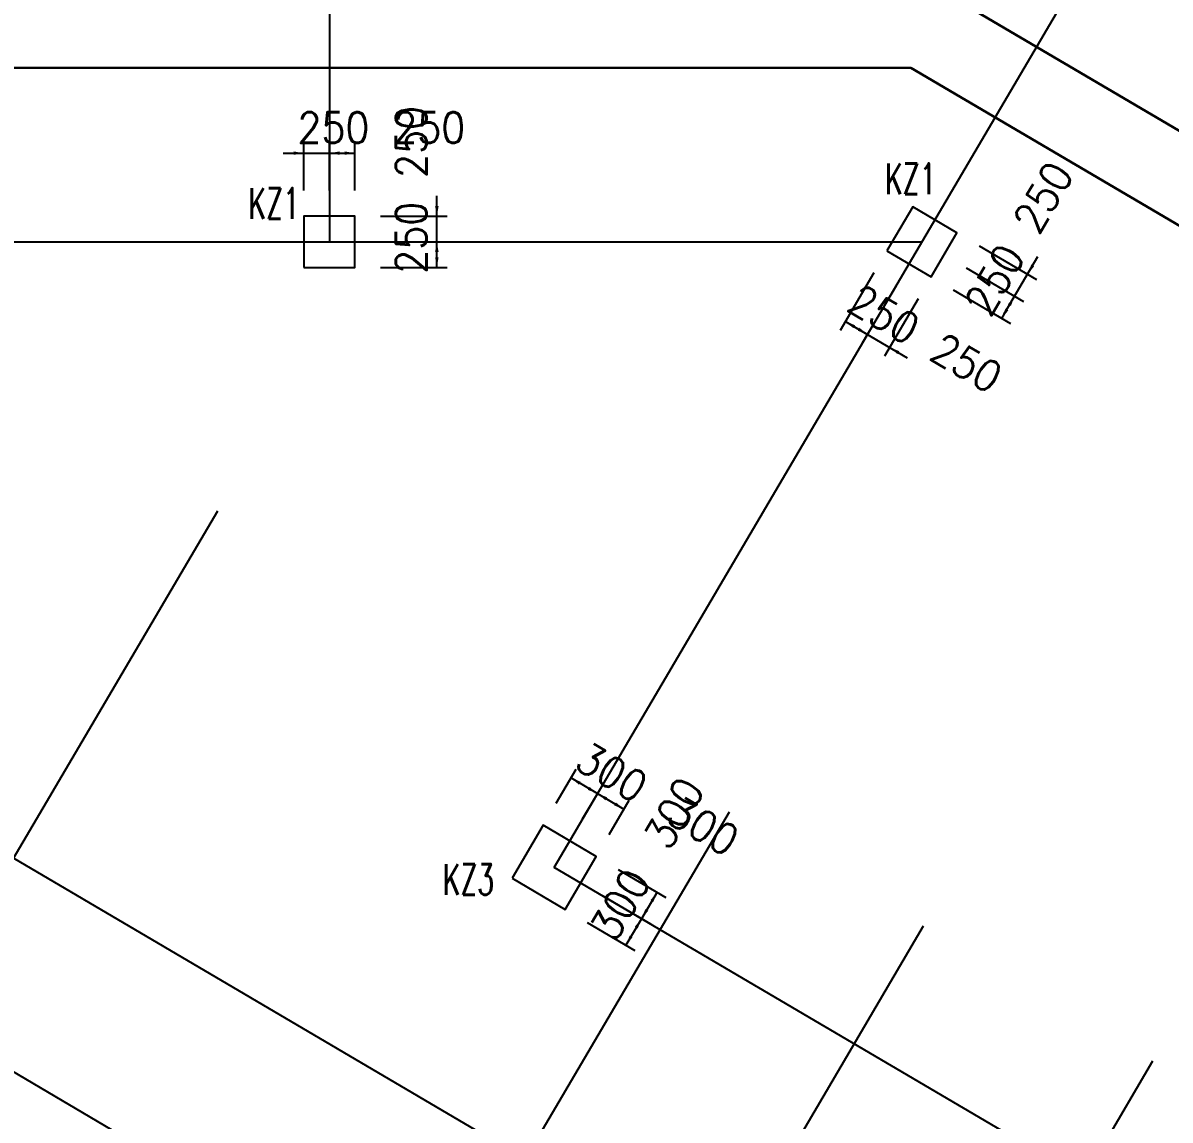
# Model space of a CAD drawing. Extents: x 387171 to 699106, y 11966 to 245688.
# Drawn here: x 595864 to 607071, y 136107 to 146827 of the extents above; entities that cross this region are included whole.
import ezdxf

# ---------------------------------------------------------------- set-up
doc = ezdxf.new("R2010")
doc.units = 0
doc.header["$LTSCALE"] = 100
doc.header["$MEASUREMENT"] = 0
for name, color, linetype in [('COLU', 7, 'Continuous'), ('DIM', 3, 'Continuous'), ('DOTE', 253, 'Continuous'), ('h后浇带', 51, 'Continuous'), ('NUM', 7, 'Continuous')]:
    doc.layers.add(name, color=color, linetype=linetype)
doc.styles.get("Standard").update_dxf_attribs({"font": 'standard'})
doc.dimstyles.get("Standard").update_dxf_attribs({"dimtxt": 300, "dimasz": 100, "dimexe": 100, "dimexo": 250, "dimgap": 100, "dimtad": 0, "dimtoh": 1, "dimdec": 0, "dimdsep": 46, "dimcen": 0.09, "dimclrt": 7, "dimadec": 0, "dimazin": 0, "dimtfac": 1, "dimtdec": 4, "dimtofl": 0, "dimtmove": 0, "dimatfit": 3, "dimfxl": 1, "dimtolj": 1, "dimtzin": 0, "dimarcsym": 0})

# ---------------------------------------------------------------- blocks, each defined once
blk = doc.blocks.new('*D3498')
at = {"layer": 'DIM', "color": 0, "linetype": 'ByBlock', "lineweight": -2}
for p, q in [((604178, 144384), (603849, 143823)), ((604394, 144257), (604064, 143697)), ((603900, 143910), (604115, 143783))]:
    blk.add_line(p, q, dxfattribs=at)
for points in [[(603900, 143910), (603994, 143873), (603977, 143844)], [(604115, 143783), (604020, 143819), (604037, 143848)]]:
    blk.add_solid(points, dxfattribs=at)
at = {"layer": 'DIM', "color": 7, "linetype": 'Continuous', "lineweight": -2, "insert": (604276, 143978), "char_height": 300, "width": 566.67, "attachment_point": 5, "rotation": 329.5454}
blk.add_mtext('250', dxfattribs=at)
blk = doc.blocks.new('*D3098')
at = {"layer": 'DIM', "color": 0, "linetype": 'ByBlock', "lineweight": -2}
for p, q in [((604394, 144257), (604064, 143697)), ((604609, 144130), (604280, 143570)), ((603943, 143884), (604503, 143555))]:
    blk.add_line(p, q, dxfattribs=at)
for points in [[(604115, 143783), (604020, 143819), (604037, 143848)], [(604331, 143656), (604425, 143620), (604408, 143591)]]:
    blk.add_solid(points, dxfattribs=at)
at = {"layer": 'DIM', "color": 7, "linetype": 'Continuous', "lineweight": -2, "insert": (605083, 143503), "char_height": 300, "width": 566.67, "attachment_point": 5, "rotation": 329.5454}
blk.add_mtext('250', dxfattribs=at)
blk = doc.blocks.new('*D4030')
at = {"layer": 'DIM', "color": 0, "linetype": 'ByBlock', "lineweight": -2}
for p, q in [((605078, 144435), (605639, 144105)), ((604952, 144219), (605512, 143890)), ((605426, 143940), (605552, 144156))]:
    blk.add_line(p, q, dxfattribs=at)
for points in [[(605552, 144156), (605516, 144061), (605487, 144078)], [(605426, 143940), (605462, 144035), (605491, 144018)]]:
    blk.add_solid(points, dxfattribs=at)
at = {"layer": 'DIM', "color": 7, "linetype": 'Continuous', "lineweight": -2, "insert": (605357, 144317), "char_height": 300, "width": 566.67, "attachment_point": 5, "rotation": 59.5454}
blk.add_mtext('250', dxfattribs=at)
blk = doc.blocks.new('*D3632')
at = {"layer": 'DIM', "color": 0, "linetype": 'ByBlock', "lineweight": -2}
for p, q in [((605205, 144650), (605765, 144321)), ((605451, 143983), (605780, 144544)), ((605078, 144435), (605639, 144105))]:
    blk.add_line(p, q, dxfattribs=at)
for points in [[(605679, 144371), (605715, 144466), (605744, 144449)], [(605552, 144156), (605516, 144061), (605487, 144078)]]:
    blk.add_solid(points, dxfattribs=at)
at = {"layer": 'DIM', "color": 7, "linetype": 'Continuous', "lineweight": -2, "insert": (605832, 145124), "char_height": 300, "width": 566.67, "attachment_point": 5, "rotation": 59.5454}
blk.add_mtext('250', dxfattribs=at)
blk = doc.blocks.new('*D1266')
at = {"layer": 'DIM', "color": 0, "linetype": 'ByBlock', "lineweight": -2}
for p, q in [((598608, 145188), (598608, 145654)), ((598858, 145188), (598858, 145654)), ((598408, 145554), (599058, 145554))]:
    blk.add_line(p, q, dxfattribs=at)
for points in [[(598608, 145554), (598508, 145538), (598508, 145571)], [(598858, 145554), (598958, 145571), (598958, 145538)]]:
    blk.add_solid(points, dxfattribs=at)
at = {"layer": 'DIM', "color": 7, "linetype": 'Continuous', "lineweight": -2, "insert": (598898, 145804), "char_height": 300, "width": 566.67, "attachment_point": 5}
blk.add_mtext('250', dxfattribs=at)
blk = doc.blocks.new('*D1493')
at = {"layer": 'DIM', "color": 0, "linetype": 'ByBlock', "lineweight": -2}
for p, q in [((598858, 145188), (598858, 145654)), ((599108, 145188), (599108, 145654)), ((598858, 145554), (599108, 145554))]:
    blk.add_line(p, q, dxfattribs=at)
for points in [[(598858, 145554), (598958, 145571), (598958, 145538)], [(599108, 145554), (599008, 145538), (599008, 145571)]]:
    blk.add_solid(points, dxfattribs=at)
at = {"layer": 'DIM', "color": 7, "linetype": 'Continuous', "lineweight": -2, "insert": (599834, 145804), "char_height": 300, "width": 566.67, "attachment_point": 5}
blk.add_mtext('250', dxfattribs=at)
blk = doc.blocks.new('*D2278')
at = {"layer": 'DIM', "color": 0, "linetype": 'ByBlock', "lineweight": -2}
for p, q in [((599358, 144688), (600008, 144688)), ((599908, 144438), (599908, 144688)), ((599358, 144438), (600008, 144438))]:
    blk.add_line(p, q, dxfattribs=at)
for points in [[(599908, 144688), (599925, 144588), (599891, 144588)], [(599908, 144438), (599891, 144538), (599925, 144538)]]:
    blk.add_solid(points, dxfattribs=at)
at = {"layer": 'DIM', "color": 7, "linetype": 'Continuous', "lineweight": -2, "insert": (599658, 144728), "char_height": 300, "width": 566.67, "attachment_point": 5, "rotation": 90}
blk.add_mtext('250', dxfattribs=at)
blk = doc.blocks.new('*D2029')
at = {"layer": 'DIM', "color": 0, "linetype": 'ByBlock', "lineweight": -2}
for p, q in [((599908, 144488), (599908, 145138)), ((599358, 144938), (600008, 144938)), ((599358, 144688), (600008, 144688))]:
    blk.add_line(p, q, dxfattribs=at)
for points in [[(599908, 144938), (599891, 145038), (599925, 145038)], [(599908, 144688), (599925, 144588), (599891, 144588)]]:
    blk.add_solid(points, dxfattribs=at)
at = {"layer": 'DIM', "color": 7, "linetype": 'Continuous', "lineweight": -2, "insert": (599658, 145664), "char_height": 300, "width": 566.67, "attachment_point": 5, "rotation": 90}
blk.add_mtext('250', dxfattribs=at)
blk = doc.blocks.new('*D36')
at = {"layer": 'DIM', "color": 0, "linetype": 'ByBlock', "lineweight": -2}
for p, q in [((607732, 134939), (607171, 135269)), ((607257, 135218), (607131, 135002)), ((607605, 134724), (607045, 135053))]:
    blk.add_line(p, q, dxfattribs=at)
for points in [[(607257, 135218), (607221, 135123), (607192, 135140)], [(607131, 135002), (607167, 135097), (607196, 135080)]]:
    blk.add_solid(points, dxfattribs=at)
at = {"layer": 'DIM', "color": 7, "linetype": 'Continuous', "lineweight": -2, "insert": (607410, 135971), "char_height": 300, "width": 566.67, "attachment_point": 5, "rotation": 59.5454}
blk.add_mtext('250', dxfattribs=at)
blk = doc.blocks.new('*D2238')
at = {"layer": 'DIM', "color": 0, "linetype": 'ByBlock', "lineweight": -2}
for p, q in [((601074, 139202), (601269, 139535)), ((601219, 139449), (601477, 139297)), ((601332, 139050), (601528, 139383))]:
    blk.add_line(p, q, dxfattribs=at)
for points in [[(601219, 139449), (601313, 139412), (601296, 139384)], [(601477, 139297), (601383, 139333), (601399, 139362)]]:
    blk.add_solid(points, dxfattribs=at)
at = {"layer": 'DIM', "color": 7, "linetype": 'Continuous', "lineweight": -2, "insert": (601617, 139504), "char_height": 300, "width": 566.67, "attachment_point": 5, "rotation": 329.5454}
blk.add_mtext('300', dxfattribs=at)
blk = doc.blocks.new('*D2342')
at = {"layer": 'DIM', "color": 0, "linetype": 'ByBlock', "lineweight": -2}
for p, q in [((601332, 139050), (601528, 139383)), ((601477, 139297), (601736, 139144)), ((601591, 138898), (601786, 139231))]:
    blk.add_line(p, q, dxfattribs=at)
for points in [[(601477, 139297), (601572, 139260), (601555, 139231)], [(601736, 139144), (601641, 139181), (601658, 139210)]]:
    blk.add_solid(points, dxfattribs=at)
at = {"layer": 'DIM', "color": 7, "linetype": 'Continuous', "lineweight": -2, "insert": (602510, 138979), "char_height": 300, "width": 566.67, "attachment_point": 5, "rotation": 329.5454}
blk.add_mtext('300', dxfattribs=at)
blk = doc.blocks.new('*D1838')
at = {"layer": 'DIM', "color": 0, "linetype": 'ByBlock', "lineweight": -2}
for p, q in [((601680, 138556), (602146, 138282)), ((601528, 138297), (601994, 138023)), ((602060, 138332), (601907, 138074))]:
    blk.add_line(p, q, dxfattribs=at)
for points in [[(602060, 138332), (602023, 138238), (601995, 138255)], [(601907, 138074), (601944, 138168), (601973, 138151)]]:
    blk.add_solid(points, dxfattribs=at)
at = {"layer": 'DIM', "color": 7, "linetype": 'Continuous', "lineweight": -2, "insert": (602225, 139107), "char_height": 300, "width": 566.67, "attachment_point": 5, "rotation": 59.5454}
blk.add_mtext('300', dxfattribs=at)
blk = doc.blocks.new('*D3093')
at = {"layer": 'DIM', "color": 0, "linetype": 'ByBlock', "lineweight": -2}
for p, q in [((601528, 138297), (601994, 138023)), ((601907, 138074), (601755, 137815)), ((601375, 138038), (601842, 137764))]:
    blk.add_line(p, q, dxfattribs=at)
for points in [[(601907, 138074), (601871, 137979), (601842, 137996)], [(601755, 137815), (601792, 137910), (601820, 137893)]]:
    blk.add_solid(points, dxfattribs=at)
at = {"layer": 'DIM', "color": 7, "linetype": 'Continuous', "lineweight": -2, "insert": (601700, 138214), "char_height": 300, "width": 566.67, "attachment_point": 5, "rotation": 59.5454}
blk.add_mtext('300', dxfattribs=at)
blk = doc.blocks.new('后浇带现场')
at = {"color": 6, "lineweight": 30}
for points in [[(806265, 663346), (787754, 674230), (759207, 674230), (759207, 625070)], [(805860, 662656), (787536, 673430), (760007, 673430), (760007, 625070)]]:
    blk.add_lwpolyline(points, dxfattribs=at)
at = {"layer": 'h后浇带', "color": 1}
blk.add_line((662200, 673430), (787536, 673430), dxfattribs=at)

msp = doc.modelspace()

# ---------------------------------------------------------------- linework, layer by layer
at = {"layer": 'COLU'}
for points in [[(604305, 144599.1), (604736, 144345.7), (604989.4, 144776.7), (604558.4, 145030.2)], [(598608.1, 144437.9), (599108.1, 144437.9), (599108.1, 144937.9), (598608.1, 144937.9)], [(600642.8, 138469.3), (601160, 138165.2), (601464.1, 138682.4), (600946.9, 138986.5)]]:
    msp.add_lwpolyline(points, close=True, dxfattribs=at)
at = {"layer": 'DOTE'}
for p, q in [((598858.1, 167587.9), (598858.1, 144687.9)), ((601053.4, 138575.8), (612913.9, 158747.3)), ((491462.9, 144687.9), (604647.2, 144687.9)), ((587628.3, 143453.4), (636841.8, 114516.9)), ((597763.4, 142055.8), (591360.6, 131166.4)), ((586716, 141901.7), (605891.9, 130626.7)), ((602763.1, 139116), (597120.7, 129519.7)), ((647775.5, 111104.2), (601053.4, 138575.8)), ((604659.6, 138001), (600233.6, 130473.5)), ((606900.9, 136683.1), (602474.9, 129155.7))]:
    msp.add_line(p, q, dxfattribs=at)

# ---------------------------------------------------------------- block references
at = {"color": 3, "lineweight": 30}
msp.add_blockref('后浇带现场', (-182998.7, -527042.1), dxfattribs=at)

# ---------------------------------------------------------------- texts
at = {"layer": 'NUM', "color": 200, "width": 0.7}
for s, p in [('KZ1', (604287.6, 145154.5)), ('KZ1', (598068.2, 144912.9)), ('KZ3', (599966.7, 138308.1))]:
    msp.add_text(s, height=300, dxfattribs=at).set_placement(p)

# ---------------------------------------------------------------- dimensions: what is measured, and where the dimension line sits
at = {"layer": 'DIM', "color": 200}
for p1, p2, distance, picture, middle in [((598608.1, 144937.9), (598858.1, 144937.9), 616.5, '*D1266', (598390, 145804.4)), ((598858.1, 144937.9), (599108.1, 144937.9), 616.5, '*D1493', (599326.1, 145804.4)), ((599108.1, 144687.9), (599108.1, 144937.9), -800, '*D2029', (599658.1, 145156)), ((604862.7, 144561.2), (604989.4, 144776.7), -800, '*D3632', (605574.1, 144685.9)), ((599108.1, 144437.9), (599108.1, 144687.9), -800, '*D2278', (599658.1, 144219.9)), ((604305, 144599.1), (604520.5, 144472.4), -800, '*D3498', (603838.2, 144235.6)), ((604736, 144345.7), (604862.7, 144561.2), -800, '*D4030', (605099.6, 143878.9)), ((604520.5, 144472.4), (604736, 144345.7), -800, '*D3098', (604645.2, 143761.1)), ((600946.9, 138986.5), (601205.5, 138834.4), 536, '*D2238', (601157.3, 139774.6)), ((601464.1, 138682.4), (601312, 138423.8), 690.7, '*D1838', (601954.6, 138647)), ((607947.1, 134812.5), (607820.4, 134597), -800, '*D36', (607152.5, 135532.7))]:
    dim = msp.add_aligned_dim(p1=p1, p2=p2, distance=distance, dimstyle='Standard', dxfattribs=at)
    dim.commit()
    dim.dimension.update_dxf_attribs({"geometry": picture, "text_midpoint": middle})
for base, p1, p2, angle, picture, middle in [((601735.8, 139144.5), (601205.5, 138834.4), (601464.1, 138682.4), 149.54537, '*D2342', (602050.5, 139249.4)), ((601755.4, 137815), (601312, 138423.8), (601160, 138165.2), 59.54537, '*D3093', (601429.4, 137753.8))]:
    dim = msp.add_linear_dim(base=base, p1=p1, p2=p2, angle=angle, dimstyle='Standard', dxfattribs=at)
    dim.commit()
    dim.dimension.update_dxf_attribs({"geometry": picture, "text_midpoint": middle})

doc.saveas('drawing.dxf')
